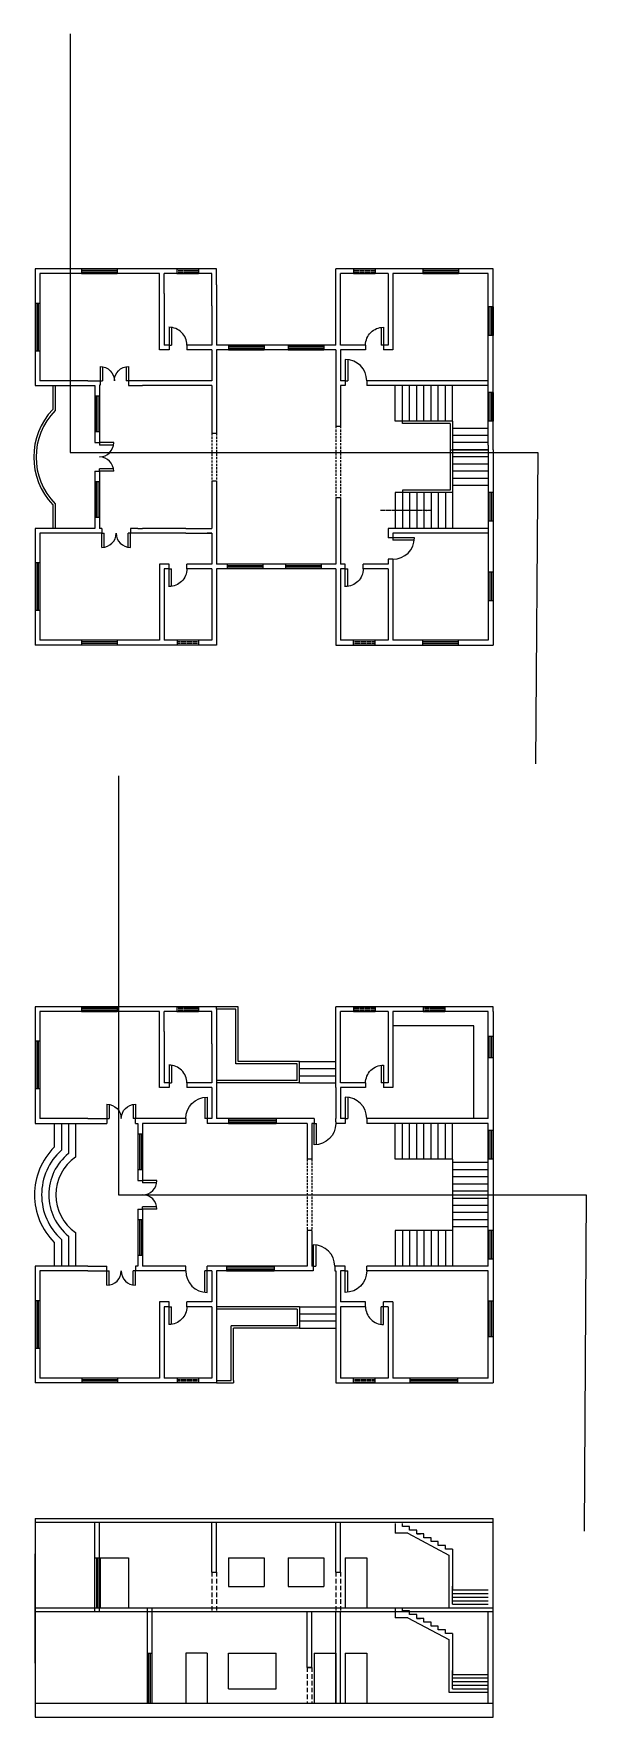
# Model space of a CAD drawing. Header units: millimetres. Extents: x -938220 to 926261, y -44187 to 232552.
# Drawn here: x -938220 to -915028, y -44187 to 26538 of the extents above; entities that cross this region are included whole.
import ezdxf

# ---------------------------------------------------------------- set-up
doc = ezdxf.new("R2010")
doc.units = ezdxf.units.MM
doc.linetypes.add('HIDDEN', pattern=[9.525, 6.35, -3.175])
for name, color, linetype in [('ARCH', 235, 'Continuous'), ('DOORS', 30, 'Continuous'), ('STEPS', 11, 'Continuous'), ('TEXT', 170, 'Continuous'), ('VENTILATOR', 130, 'Continuous')]:
    doc.layers.add(name, color=color, linetype=linetype)
doc.layers.add('walls', color=7, linetype='Continuous', true_color=0xf8ce8b)
doc.layers.add('WINDOWS', color=7, linetype='Continuous', true_color=0xd4e480)
doc.layers.get('TEXT').off()
doc.styles.get("Standard").update_dxf_attribs({"font": 'romantic.ttf', "height": 200})
doc.dimstyles.new('ISO-25', dxfattribs={"dimtxt": 200, "dimasz": 200, "dimexe": 1.25, "dimexo": 0.625, "dimgap": 150, "dimtad": 1, "dimdec": 0, "dimtxsty": 'Standard', "dimblk": 'CLOSEDBLANK', "dimcen": 2.5, "dimclrd": 2, "dimclre": 7, "dimclrt": 7, "dimadec": 0, "dimazin": 0, "dimtfac": 1, "dimtdec": 0, "dimtmove": 0, "dimatfit": 3, "dimfxl": 1, "dimarcsym": 0})

# ---------------------------------------------------------------- blocks, each defined once
blk = doc.blocks.new('W3')
at = {"layer": 'WINDOWS', "ltscale": 5}
for p, q in [((-450, 200), (-450, 0)), ((-450, 200), (450, 200)), ((-450, 133), (450, 133)), ((-450, 67), (450, 67)), ((-450, 0), (450, 0)), ((450, 200), (450, 0))]:
    blk.add_line(p, q, dxfattribs=at)
blk = doc.blocks.new('W2')
at = {"layer": 'WINDOWS', "ltscale": 5}
for p, q in [((-600, 200), (-600, 0)), ((-600, 200), (600, 200)), ((-600, 133), (600, 133)), ((-600, 67), (600, 67)), ((-600, 0), (600, 0)), ((600, 200), (600, 0))]:
    blk.add_line(p, q, dxfattribs=at)
blk = doc.blocks.new('W1')
at = {"layer": 'WINDOWS', "ltscale": 5}
for p, q in [((-750, 200), (-750, 0)), ((-750, 200), (750, 200)), ((-750, 133), (750, 133)), ((-750, 67), (750, 67)), ((-750, 0), (750, 0)), ((750, 200), (750, 0))]:
    blk.add_line(p, q, dxfattribs=at)
blk = doc.blocks.new('W')
at = {"layer": 'WINDOWS', "ltscale": 5}
for p, q in [((11726, 13760), (11726, 13560)), ((11726, 13760), (13726, 13760)), ((11726, 13694), (13726, 13694)), ((11726, 13627), (13726, 13627)), ((11726, 13560), (13726, 13560)), ((13726, 13760), (13726, 13560))]:
    blk.add_line(p, q, dxfattribs=at)
blk = doc.blocks.new('WW')
at = {"layer": 'walls', "ltscale": 5}
blk.add_blockref('W', (-12726, -13560), dxfattribs=at)
blk = doc.blocks.new('V1')
at = {"layer": 'VENTILATOR', "ltscale": 5}
for p, q in [((-450, 200), (-450, 0)), ((-450, 200), (450, 200)), ((-450, 0), (450, 0)), ((450, 200), (450, 0))]:
    blk.add_line(p, q, dxfattribs=at)
at = {"layer": 'VENTILATOR', "linetype": 'HIDDEN', "ltscale": 5}
for p, q in [((-450, 133), (450, 133)), ((-450, 67), (450, 67))]:
    blk.add_line(p, q, dxfattribs=at)
blk = doc.blocks.new('D1')
at = {"layer": 'DOORS', "ltscale": 5}
for p, q in [((0, 900), (0, 0)), ((100, 894.427191), (100, 0)), ((0, 600), (0, 0)), ((0, 0), (100, 0)), ((0, 0), (100, 0))]:
    blk.add_line(p, q, dxfattribs=at)
blk.add_arc((0, 0), 900, 0, 90, dxfattribs=at)
blk = doc.blocks.new('D2')
at = {"layer": 'DOORS', "ltscale": 5}
for p, q in [((0, 750), (0, 0)), ((100, 744), (100, 0)), ((0, 600), (0, 0)), ((0, 0), (100, 0)), ((0, 0), (100, 0)), ((0, 0), (100, 0))]:
    blk.add_line(p, q, dxfattribs=at)
blk.add_arc((3, 0), 747, 0, 90.24774, dxfattribs=at)
blk = doc.blocks.new('DD')
at = {"layer": 'DOORS', "ltscale": 5}
for p, q in [((0, 600), (0, 0)), ((0, 600), (0, 0)), ((0, 0), (100, 0)), ((100, 592), (100, 0)), ((1100, 592), (1100, 0)), ((1200, 0), (1100, 0)), ((1200, 600), (1200, 0)), ((1200, 600), (1200, 0))]:
    blk.add_line(p, q, dxfattribs=at)
for centre, start, end in [((0, 0), 0, 90), ((1200, 0), 90, 180)]:
    blk.add_arc(centre, 600, start, end, dxfattribs=at)
blk = doc.blocks.new('_ClosedBlank')
at = {"color": 0, "linetype": 'ByBlock', "lineweight": -2}
for p, q in [((-1, 0.17), (0, 0)), ((-1, 0.17), (-1, -0.17)), ((0, 0), (-1, -0.17))]:
    blk.add_line(p, q, dxfattribs=at)

msp = doc.modelspace()

# ---------------------------------------------------------------- linework, layer by layer
at = {"layer": 'ARCH', "linetype": 'HIDDEN', "ltscale": 15}
for p, q in [((-925541.8, 10057.4), (-925541.8, 7057.4)), ((-925341.8, 10057.4), (-925341.8, 7057.4)), ((-930741.8, 9757.4), (-930741.8, 7757.4)), ((-930541.8, 9757.4), (-930541.8, 7757.4)), ((-926741.8, -20736.8), (-926741.8, -23736.8)), ((-926541.8, -20736.8), (-926541.8, -23736.8))]:
    msp.add_line(p, q, dxfattribs=at)
at = {"layer": 'STEPS', "ltscale": 5}
for p, q in [((-937420.1, 11757.4), (-937420.1, 10757.4)), ((-937320.1, 11757.4), (-937320.1, 10707.1)), ((-937320.1, 11747.5), (-937320.1, 10707.1)), ((-923044, 10257.4), (-923044, 11757.4)), ((-922744, 10157.4), (-922744, 11757.4)), ((-922444, 10257.4), (-922444, 11757.4)), ((-922144, 10257.4), (-922144, 11757.4)), ((-921844, 10257.4), (-921844, 11757.4)), ((-921544, 10257.4), (-921544, 11757.4)), ((-921244, 10257.4), (-921244, 11757.4)), ((-920944, 10257.4), (-920944, 11757.4)), ((-920644, 10257.4), (-920644, 11757.4)), ((-921994, 10257.4), (-923044, 10257.4)), ((-922295.4, 10258.9), (-922895.4, 10258.9)), ((-920744, 10157.4), (-922744, 10157.4)), ((-920644, 10257.4), (-921994, 10257.4)), ((-920744, 10157.4), (-920744, 7357.4)), ((-920644, 10257.4), (-920644, 7257.4)), ((-922294, 7257.4), (-923044, 7257.4)), ((-923044, 7257.4), (-923044, 5757.4)), ((-922294, 7357.4), (-922744, 7357.4)), ((-922744, 7357.4), (-922744, 5757.4)), ((-922444, 7257.4), (-922444, 5757.4)), ((-920744, 7357.4), (-922294, 7357.4)), ((-920644, 7257.4), (-922294, 7257.4)), ((-922144, 7257.4), (-922144, 5757.4)), ((-921844, 7257.4), (-921844, 5757.4)), ((-921544, 7257.4), (-921544, 5757.4)), ((-921244, 7257.4), (-921244, 5757.4)), ((-920944, 7257.4), (-920944, 5757.4)), ((-920644, 7257.4), (-920644, 5757.4)), ((-937420.1, 6747.5), (-937420.1, 5757.4)), ((-937320.1, 6787.9), (-937320.1, 5757.4)), ((-927068.4, -16636.8), (-925541.8, -16636.8)), ((-927068.4, -16936.8), (-925541.8, -16936.8)), ((-927068.4, -17236.8), (-925541.8, -17236.8)), ((-927068.4, -17536.8), (-925541.8, -17536.8)), ((-937360.5, -19248.5), (-937360.5, -19248.5)), ((-937360.4, -19236.8), (-937360.4, -19236.8)), ((-923044, -20736.8), (-923044, -19236.8)), ((-922744, -20736.8), (-922744, -19236.8)), ((-922444, -20736.8), (-922444, -19236.8)), ((-922144, -20736.8), (-922144, -19236.8)), ((-921844, -20736.8), (-921844, -19236.8)), ((-921544, -20736.8), (-921544, -19236.8)), ((-921244, -20736.8), (-921244, -19236.8)), ((-920944, -20736.8), (-920944, -19236.8)), ((-920644, -20736.8), (-920644, -19236.8)), ((-920644, -20736.8), (-923044, -20736.8)), ((-919144, -20886.8), (-920644, -20886.8)), ((-920644, -23736.8), (-923044, -23736.8)), ((-919144, -23586.8), (-920644, -23586.8)), ((-927068.4, -26936.8), (-925541.8, -26936.8)), ((-927068.4, -27236.8), (-925541.8, -27236.8)), ((-927068.4, -27536.8), (-925541.8, -27536.8)), ((-927068.4, -27836.8), (-925541.8, -27836.8))]:
    msp.add_line(p, q, dxfattribs=at)
at = {"layer": 'STEPS', "ltscale": 10}
for p, q in [((-919144, 9957.4), (-920644, 9957.4)), ((-919144, 9657.4), (-920644, 9657.4)), ((-919144, 9357.4), (-920644, 9357.4)), ((-919144, 9057.4), (-920644, 9057.4)), ((-919144, 8757.4), (-920644, 8757.4)), ((-919144, 8457.4), (-920644, 8457.4)), ((-919144, 8157.4), (-920644, 8157.4)), ((-919144, 7857.4), (-920644, 7857.4)), ((-919144, 7557.4), (-920644, 7557.4)), ((-920644, -20736.8), (-920644, -23736.8)), ((-919144, -21186.8), (-920644, -21186.8)), ((-919144, -21486.8), (-920644, -21486.8)), ((-919144, -21786.8), (-920644, -21786.8)), ((-919144, -22086.8), (-920644, -22086.8)), ((-919144, -22386.8), (-920644, -22386.8)), ((-919144, -22686.8), (-920644, -22686.8)), ((-919144, -22986.8), (-920644, -22986.8)), ((-919144, -23286.8), (-920644, -23286.8)), ((-923044, -23736.8), (-923044, -25236.8)), ((-922744, -23736.8), (-922744, -25236.8)), ((-922444, -23736.8), (-922444, -25236.8)), ((-922144, -23736.8), (-922144, -25236.8)), ((-921844, -23736.8), (-921844, -25236.8)), ((-921544, -23736.8), (-921544, -25236.8)), ((-921244, -23736.8), (-921244, -25236.8)), ((-920944, -23736.8), (-920944, -25236.8)), ((-920644, -23736.8), (-920644, -25236.8))]:
    msp.add_line(p, q, dxfattribs=at)
at = {"layer": 'STEPS', "ltscale": 5}
for points in [[(-937360.4, -19236.8), (-937360.4, -20236.8, 0.4142136), (-937360.4, -24236.8), (-937360.4, -25236.8)], [(-937060.4, -19236.8), (-937060.4, -20365.2, 0.4426268), (-937060.4, -24108.5), (-937060.4, -25236.8)], [(-936760.4, -19236.8), (-936760.4, -20503.1, 0.477824), (-936760.4, -23970.6), (-936760.4, -25236.8)], [(-936460.4, -19236.8), (-936460.4, -20652.9, 0.5230204), (-936460.4, -23820.8), (-936460.4, -25236.8)]]:
    msp.add_lwpolyline(points, format="xyb", dxfattribs=at)
for centre, radius, start, end in [((-935307.6, 8752.4), 2912.4, 136.495096, 223.504904), ((-935320.1, 8747.5), 2800, 135.584691, 224.415309), ((-935320.1, 8747.5), 2800, 135.584691, 224.415309)]:
    msp.add_arc(centre, radius, start, end, dxfattribs=at)
at = {"layer": 'walls', "ltscale": 5}
for p, q in [((-932941.8, 15618.3), (-932941.8, 16457.4)), ((-932741.8, 15622.4), (-932741.8, 16457.4)), ((-930741.8, 15101.5), (-930741.8, 16457.4)), ((-925541.8, 13457.4), (-925541.8, 16657.4)), ((-918943.8, 16657.4), (-925541.8, 16657.4)), ((-932741.8, 15622.4), (-932741.8, 13457.4)), ((-930541.8, 15981.4), (-930541.8, 13457.4)), ((-930741.8, 15101.5), (-930741.8, 13457.4)), ((-932541.8, 13457.4), (-932541.8, 13257.4)), ((-931791.8, 13457.4), (-931791.8, 13257.4)), ((-925541.8, 13457.4), (-930541.8, 13457.4)), ((-924291.8, 13457.4), (-924291.8, 13257.4)), ((-923541.8, 13457.4), (-923541.8, 13257.4)), ((-930741.8, 13257.4), (-930741.8, 11957.4)), ((-930541.8, 13257.4), (-930541.8, 11957.4)), ((-925541.8, 13257.4), (-930541.8, 13257.4)), ((-925541.8, 13257.4), (-925541.8, 10057.4)), ((-925341.8, 13257.4), (-925341.8, 11957.4)), ((-938160.4, 11757.4), (-935660.4, 11757.4)), ((-935955, 11957.4), (-937960.4, 11957.4)), ((-935955, 11957.4), (-935435, 11957.4)), ((-935660.4, 11757.4), (-935660.4, 9357.4)), ((-935460.4, 11771), (-935460.4, 9357.4)), ((-935435, 11771), (-935460.4, 11771)), ((-935435, 11957.4), (-935435, 11771)), ((-931841.8, 11957.4), (-934235, 11957.4)), ((-934235, 11957.4), (-934235, 11757.4)), ((-933847.5, 11757.4), (-933647.5, 11757.4)), ((-931841.8, 11757.4), (-933647.5, 11757.4)), ((-930941.8, 11957.4), (-931841.8, 11957.4)), ((-930941.8, 11757.4), (-931841.8, 11757.4)), ((-930741.8, 11957.4), (-930941.8, 11957.4)), ((-930741.8, 11757.4), (-930941.8, 11757.4)), ((-930741.8, 11757.4), (-930741.8, 9757.4)), ((-930541.8, 11957.4), (-930541.8, 9757.4)), ((-925541.8, 11957.4), (-925541.8, 11957.4)), ((-925141.8, 11957.4), (-925341.8, 11957.4)), ((-925141.8, 11757.4), (-925341.8, 11757.4)), ((-925341.8, 11757.4), (-925341.8, 10057.4)), ((-925141.8, 11957.4), (-925141.8, 11757.4)), ((-919141.8, 11957.4), (-924241.8, 11957.4)), ((-923341.8, 11957.4), (-924241.8, 11957.4)), ((-924241.8, 11957.4), (-924241.8, 11757.4)), ((-919141.8, 11757.4), (-924241.8, 11757.4)), ((-925541.8, 10057.4), (-925341.8, 10057.4)), ((-935660.4, 9357.4), (-935460.4, 9357.4)), ((-930741.8, 9757.4), (-930541.8, 9757.4)), ((-919141.8, 9257.4), (-919141.8, 1057.4)), ((-918941.8, 9057.4), (-918941.8, 857.4)), ((-935660.4, 8157.4), (-935460.4, 8157.4)), ((-935460.4, 8157.4), (-935460.4, 5757.4)), ((-930741.8, 7757.4), (-930741.8, 5757.4)), ((-930741.8, 7757.4), (-930541.8, 7757.4)), ((-930541.8, 7757.4), (-930541.8, 5557.4)), ((-925541.8, 7057.4), (-925541.8, 4257.4)), ((-925541.8, 7057.4), (-925341.8, 7057.4)), ((-925341.8, 7057.4), (-925341.8, 5757.4)), ((-935360.4, 5757.4), (-935460.4, 5757.4)), ((-935360.4, 5757.4), (-935360.4, 5557.4)), ((-934160.4, 5757.4), (-934160.4, 5557.4)), ((-933847.5, 5757.4), (-933647.5, 5757.4)), ((-931841.8, 5757.4), (-933647.5, 5757.4)), ((-931841.8, 5757.4), (-930741.8, 5757.4)), ((-925341.8, 5757.4), (-925341.8, 4257.4)), ((-919141.8, 5757.4), (-923341.8, 5757.4)), ((-923341.8, 5757.4), (-923341.8, 5357.4)), ((-935460.4, 5557.4), (-937960.4, 5557.4)), ((-935360.4, 5557.4), (-935460.4, 5557.4)), ((-931841.8, 5557.4), (-934160.4, 5557.4)), ((-931841.8, 5557.4), (-930741.8, 5557.4)), ((-930741.8, 5557.4), (-930941.8, 5557.4)), ((-930741.8, 5557.4), (-930741.8, 4257.4)), ((-930541.8, 5557.4), (-930541.8, 4257.4)), ((-923141.8, 5357.4), (-923341.8, 5357.4)), ((-919141.8, 5557.4), (-923141.8, 5557.4)), ((-923141.8, 5557.4), (-923141.8, 5357.4)), ((-932541.8, 4257.4), (-932941.8, 4257.4)), ((-932941.8, 4257.4), (-932941.8, 1057.4)), ((-932541.8, 4057.4), (-932541.8, 4257.4)), ((-930741.8, 4257.4), (-931791.8, 4257.4)), ((-931791.8, 4057.4), (-931791.8, 4257.4)), ((-925541.8, 4257.4), (-930541.8, 4257.4)), ((-925141.8, 4257.4), (-925341.8, 4257.4)), ((-925141.8, 4057.4), (-925141.8, 4257.4)), ((-924291.8, 4257.4), (-924391.8, 4257.4)), ((-924391.8, 4057.4), (-924391.8, 4257.4)), ((-923541.8, 4257.4), (-924291.8, 4257.4)), ((-923341.8, 4257.4), (-923541.8, 4257.4)), ((-923341.8, 4457.4), (-923341.8, 4257.4)), ((-923141.8, 4457.4), (-923341.8, 4457.4)), ((-923141.8, 4457.4), (-923141.8, 1057.4)), ((-932541.8, 4057.4), (-932741.8, 4057.4)), ((-932741.8, 4057.4), (-932741.8, 1057.4)), ((-930741.8, 4057.4), (-931791.8, 4057.4)), ((-930741.8, 4057.4), (-930741.8, 1057.4)), ((-930541.8, 4057.4), (-930541.8, 857.4)), ((-925541.8, 4057.4), (-930541.8, 4057.4)), ((-925541.8, 4057.4), (-925541.8, 857.4)), ((-925141.8, 4057.4), (-925341.8, 4057.4)), ((-925341.8, 4057.4), (-925341.8, 1057.4)), ((-924291.8, 4057.4), (-924391.8, 4057.4)), ((-923541.8, 4057.4), (-924291.8, 4057.4)), ((-923341.8, 4057.4), (-923541.8, 4057.4)), ((-923341.8, 4057.4), (-923341.8, 1057.4)), ((-937960.4, 857.4), (-938160.4, 857.4)), ((-932941.8, 1057.4), (-937960.4, 1057.4)), ((-930541.8, 857.4), (-937960.4, 857.4)), ((-930741.8, 1057.4), (-932741.8, 1057.4)), ((-925541.8, 857.4), (-918941.8, 857.4)), ((-923341.8, 1057.4), (-925341.8, 1057.4)), ((-919141.8, 1057.4), (-923141.8, 1057.4)), ((-932941.8, -15376), (-932941.8, -14536.8)), ((-932741.8, -15371.9), (-932741.8, -14536.8)), ((-930741.8, -15892.7), (-930741.8, -14536.8)), ((-930541.8, -14436.8), (-930541.8, -14336.8)), ((-925541.8, -17736.8), (-925541.8, -14336.8)), ((-918941.8, -14336.8), (-925541.8, -14336.8)), ((-919141.8, -14536.8), (-923141.8, -14536.8)), ((-919141.8, -19036.8), (-919141.8, -14536.8)), ((-918941.8, -14536.8), (-918941.8, -14336.8)), ((-932741.8, -15371.9), (-932741.8, -17536.8)), ((-930541.8, -15012.8), (-930541.8, -19036.8)), ((-930741.8, -15892.7), (-930741.8, -17536.8)), ((-927168.4, -17436.8), (-927168.4, -16736.8)), ((-927068.4, -17536.8), (-927068.4, -16636.8)), ((-932541.8, -17536.8), (-932541.8, -17736.8)), ((-931791.8, -17536.8), (-931791.8, -17736.8)), ((-927168.4, -17436.8), (-930541.8, -17436.8)), ((-927068.4, -17536.8), (-930541.8, -17536.8)), ((-924291.8, -17536.8), (-924291.8, -17736.8)), ((-923541.8, -17536.8), (-923541.8, -17736.8)), ((-930741.8, -17736.8), (-930741.8, -19036.8)), ((-925541.8, -17736.8), (-925541.8, -19036.8)), ((-925341.8, -17736.8), (-925341.8, -19036.8)), ((-935955, -19036.8), (-937960.4, -19036.8)), ((-935955, -19036.8), (-935147.5, -19036.8)), ((-935147.5, -19036.8), (-935147.5, -19236.8)), ((-931841.8, -19036.8), (-933947.5, -19036.8)), ((-933947.5, -19236.8), (-933947.5, -19036.8)), ((-931841.8, -19036.8), (-931841.8, -19236.8)), ((-930741.8, -19036.8), (-930941.8, -19036.8)), ((-930941.8, -19036.8), (-930941.8, -19236.8)), ((-926445, -19036.8), (-930541.8, -19036.8)), ((-926445, -19036.8), (-926445, -19236.8)), ((-925541.8, -19168.3), (-925541.8, -19036.8)), ((-925141.8, -19036.8), (-925341.8, -19036.8)), ((-925141.8, -19036.8), (-925141.8, -19236.8)), ((-919141.8, -19036.8), (-924241.8, -19036.8)), ((-923341.8, -19036.8), (-924241.8, -19036.8)), ((-924241.8, -19036.8), (-924241.8, -19236.8)), ((-935955, -19236.8), (-935147.5, -19236.8)), ((-933847.5, -19236.8), (-933847.5, -21636.8)), ((-931841.8, -19236.8), (-933647.5, -19236.8)), ((-933647.5, -19236.8), (-933647.5, -21636.8)), ((-926741.8, -19236.8), (-930941.8, -19236.8)), ((-926741.8, -19236.8), (-926741.8, -20736.8)), ((-926541.8, -19236.8), (-926541.8, -20736.8)), ((-926445, -19236.8), (-926541.8, -19236.8)), ((-925541.8, -19168.3), (-925541.8, -19236.8)), ((-925141.8, -19236.8), (-925541.8, -19236.8)), ((-919141.8, -19236.8), (-924241.8, -19236.8)), ((-919141.8, -25236.8), (-919141.8, -19236.8)), ((-926541.8, -20736.8), (-926741.8, -20736.8)), ((-933847.5, -21636.8), (-933647.5, -21636.8)), ((-918941.8, -21936.8), (-918941.8, -23736.8)), ((-933847.5, -22836.8), (-933847.5, -25236.8)), ((-933847.5, -22836.8), (-933647.5, -22836.8)), ((-933647.5, -22836.8), (-933647.5, -25236.8)), ((-926741.8, -23736.8), (-926741.8, -25236.8)), ((-926541.8, -23736.8), (-926741.8, -23736.8)), ((-926541.8, -23736.8), (-926541.8, -25236.8)), ((-918941.8, -23736.8), (-918941.8, -24968.3)), ((-935945, -25436.8), (-937960.4, -25436.8)), ((-935945, -25236.8), (-935147.5, -25236.8)), ((-935945, -25436.8), (-935147.5, -25436.8)), ((-935147.5, -25436.8), (-935147.5, -25236.8)), ((-933947.5, -25236.8), (-933947.5, -25436.8)), ((-931841.8, -25436.8), (-933947.5, -25436.8)), ((-931841.8, -25236.8), (-933647.5, -25236.8)), ((-931841.8, -25436.8), (-931841.8, -25236.8)), ((-926741.8, -25236.8), (-930941.8, -25236.8)), ((-930941.8, -25436.8), (-930941.8, -25236.8)), ((-930741.8, -25436.8), (-930941.8, -25436.8)), ((-930741.8, -25436.8), (-930741.8, -26736.8)), ((-926485, -25436.8), (-930541.8, -25436.8)), ((-930541.8, -25436.8), (-930541.8, -30036.8)), ((-926485, -25236.8), (-926541.8, -25236.8)), ((-926485, -25236.8), (-926485, -25436.8)), ((-925141.8, -25236.8), (-925585, -25236.8)), ((-925585, -25236.8), (-925585, -25436.8)), ((-925585, -25436.8), (-925541.8, -25436.8)), ((-925541.8, -25436.8), (-925541.8, -30136.8)), ((-925141.8, -25436.8), (-925341.8, -25436.8)), ((-925341.8, -25436.8), (-925341.8, -26736.8)), ((-925141.8, -25436.8), (-925141.8, -25236.8)), ((-919141.8, -25236.8), (-924241.8, -25236.8)), ((-924241.8, -25436.8), (-924241.8, -25236.8)), ((-919141.8, -25436.8), (-924241.8, -25436.8)), ((-919141.8, -29936.8), (-919141.8, -25436.8)), ((-918941.8, -24936.8), (-918941.8, -26703.3)), ((-932541.8, -26736.8), (-932941.8, -26736.8)), ((-932941.8, -26736.8), (-932941.8, -29936.8)), ((-932541.8, -26936.8), (-932541.8, -26736.8)), ((-930741.8, -26736.8), (-931791.8, -26736.8)), ((-931791.8, -26936.8), (-931791.8, -26736.8)), ((-924291.8, -26736.8), (-925341.8, -26736.8)), ((-924291.8, -26936.8), (-924291.8, -26736.8)), ((-923141.8, -26736.8), (-923541.8, -26736.8)), ((-923541.8, -26936.8), (-923541.8, -26736.8)), ((-923141.8, -26736.8), (-923141.8, -29936.8)), ((-918941.8, -26703.3), (-918941.8, -28203.3)), ((-932541.8, -26936.8), (-932741.8, -26936.8)), ((-932741.8, -26936.8), (-932741.8, -29936.8)), ((-930741.8, -26936.8), (-931791.8, -26936.8)), ((-930741.8, -26936.8), (-930741.8, -29936.8)), ((-927068.4, -26936.8), (-930541.8, -26936.8)), ((-927168.4, -27036.8), (-930541.8, -27036.8)), ((-927168.4, -27036.8), (-927168.4, -27736.8)), ((-927068.4, -26936.8), (-927068.4, -27836.8)), ((-924291.8, -26936.8), (-925341.8, -26936.8)), ((-925341.8, -26936.8), (-925341.8, -29936.8)), ((-923341.8, -26936.8), (-923541.8, -26936.8)), ((-923341.8, -26936.8), (-923341.8, -29936.8)), ((-927168.4, -27736.8), (-929938.4, -27736.8)), ((-929938.4, -30036.8), (-929938.4, -27736.8)), ((-927068.4, -27836.8), (-929838.4, -27836.8)), ((-929838.4, -30036.8), (-929838.4, -27836.8)), ((-918941.8, -28203.3), (-918941.8, -30136.8)), ((-937960.4, -30136.8), (-938160.4, -30136.8)), ((-932941.8, -29936.8), (-937960.4, -29936.8)), ((-930541.8, -30136.8), (-937960.4, -30136.8)), ((-930741.8, -29936.8), (-932741.8, -29936.8)), ((-930541.8, -30036.8), (-930541.8, -30136.8)), ((-930541.8, -30036.8), (-929938.4, -30036.8)), ((-930541.8, -30036.8), (-930541.8, -30136.8)), ((-930541.8, -30136.8), (-929836.1, -30136.8)), ((-929838.4, -30036.8), (-929836.1, -30136.8)), ((-925541.8, -30136.8), (-918941.8, -30136.8)), ((-923341.8, -29936.8), (-925341.8, -29936.8)), ((-919141.8, -29936.8), (-923141.8, -29936.8)), ((-938160.4, -35836.6), (-918941.8, -35836.6)), ((-938160.4, -35836.6), (-938160.4, -44186.6)), ((-938160.4, -35986.6), (-918941.8, -35986.6)), ((-935660.4, -39736.6), (-935660.4, -35986.6)), ((-935460.4, -39736.6), (-935460.4, -35986.6)), ((-930741.8, -38086.6), (-930741.8, -35986.6)), ((-930541.8, -38086.6), (-930541.8, -35986.6)), ((-925541.8, -38086.6), (-925541.8, -35986.6)), ((-925341.8, -38086.6), (-925341.8, -35986.6)), ((-923044, -36039.4), (-923044, -36456.2)), ((-922744, -36163.9), (-922744, -36039.4)), ((-918941.8, -39853.2), (-918941.8, -35836.6)), ((-922514.6, -36456.2), (-923044, -36456.2)), ((-922444, -36163.9), (-922744, -36163.9)), ((-922514.6, -36456.2), (-920794, -37373.9)), ((-922444, -36323.9), (-922444, -36163.9)), ((-922144, -36323.9), (-922444, -36323.9)), ((-922144, -36483.9), (-922144, -36323.9)), ((-921844, -36483.9), (-922144, -36483.9)), ((-922144, -36483.9), (-921984, -36483.9)), ((-921844, -36643.9), (-921844, -36483.9)), ((-921544, -36643.9), (-921844, -36643.9)), ((-921544, -36803.9), (-921544, -36643.9)), ((-938160.4, -41912.1), (-938160.4, -37312.1)), ((-921244, -36803.9), (-921544, -36803.9)), ((-921244, -36963.9), (-921244, -36803.9)), ((-920944, -36963.9), (-921244, -36963.9)), ((-920944, -37123.9), (-920944, -36963.9)), ((-920644, -37123.9), (-920944, -37123.9)), ((-920794, -37373.9), (-920794, -39586.6)), ((-920644, -37123.9), (-920644, -38836.6)), ((-935660.4, -37486.6), (-935460.4, -37486.6)), ((-935589.3, -37486.6), (-935589.3, -39586.6)), ((-935540.2, -37486.6), (-935540.2, -39586.6)), ((-935435, -37486.6), (-935435, -39586.6)), ((-935435, -37486.6), (-934235, -37486.6)), ((-934235, -37486.6), (-934235, -39586.6)), ((-930741.8, -38086.6), (-930541.8, -38086.6)), ((-930041.8, -37486.6), (-930041.8, -38686.6)), ((-930041.8, -37486.6), (-928541.8, -37486.6)), ((-928541.8, -37486.6), (-928541.8, -38686.6)), ((-927541.8, -37486.6), (-927541.8, -38686.6)), ((-927541.8, -37486.6), (-926041.8, -37486.6)), ((-926041.8, -37486.6), (-926041.8, -38686.6)), ((-925541.8, -38086.6), (-925341.8, -38086.6)), ((-925141.8, -37486.6), (-925141.8, -39586.6)), ((-925141.8, -37486.6), (-924241.8, -37486.6)), ((-924241.8, -37486.6), (-924241.8, -39586.6)), ((-930041.8, -38686.6), (-928541.8, -38686.6)), ((-927541.8, -38686.6), (-926041.8, -38686.6)), ((-920644, -38836.6), (-920644, -38676.6)), ((-920644, -38836.6), (-919144, -38836.6)), ((-920644, -39436.6), (-920644, -38836.6)), ((-938160.4, -39586.6), (-918941.8, -39586.6)), ((-933460.4, -39586.6), (-933460.4, -43586.6)), ((-933260.4, -39586.6), (-933260.4, -43586.6)), ((-923044, -39586.6), (-923044, -40003.4)), ((-922744, -39711.1), (-922744, -39586.6)), ((-920794, -39586.6), (-919144, -39586.6)), ((-920644, -38986.6), (-919144, -38986.6)), ((-920644, -39136.6), (-919144, -39136.6)), ((-920644, -39286.6), (-919144, -39286.6)), ((-920644, -39436.6), (-919144, -39436.6)), ((-918941.8, -44186.6), (-918941.8, -39586.6)), ((-938160.4, -39736.6), (-918941.8, -39736.6)), ((-926741.8, -42086.6), (-926741.8, -39736.6)), ((-926541.8, -42086.6), (-926541.8, -39736.6)), ((-925541.8, -43586.6), (-925541.8, -39736.6)), ((-925341.8, -43586.6), (-925341.8, -39736.6)), ((-922514.6, -40003.4), (-923044, -40003.4)), ((-922444, -39711.1), (-922744, -39711.1)), ((-922514.6, -40003.4), (-920794, -40921.1)), ((-922444, -39871.1), (-922444, -39711.1)), ((-922144, -39871.1), (-922444, -39871.1)), ((-922144, -40031.1), (-922144, -39871.1)), ((-921844, -40031.1), (-922144, -40031.1)), ((-922144, -40031.1), (-921984, -40031.1)), ((-921844, -40191.1), (-921844, -40031.1)), ((-921544, -40191.1), (-921844, -40191.1)), ((-921544, -40351.1), (-921544, -40191.1)), ((-919141.8, -43586.6), (-919141.8, -39736.6)), ((-921244, -40351.1), (-921544, -40351.1)), ((-921244, -40511.1), (-921244, -40351.1)), ((-920944, -40511.1), (-921244, -40511.1)), ((-920944, -40671.1), (-920944, -40511.1)), ((-920644, -40671.1), (-920944, -40671.1)), ((-920794, -40921.1), (-920794, -43133.8)), ((-920644, -40671.1), (-920644, -42383.8)), ((-933460.4, -41486.6), (-933260.4, -41486.6)), ((-933408.8, -41486.6), (-933408.8, -43586.6)), ((-933328.5, -41486.6), (-933328.5, -43586.6)), ((-931841.8, -41486.6), (-931841.8, -43586.6)), ((-930941.8, -41486.6), (-931841.8, -41486.6)), ((-930941.8, -41486.6), (-930941.8, -43586.6)), ((-930041.8, -41486.6), (-929660.4, -41486.6)), ((-930041.8, -42986.6), (-930041.8, -41486.6)), ((-930041.8, -41486.6), (-928041.8, -41486.6)), ((-928041.8, -42986.6), (-928041.8, -41486.6)), ((-926445, -41486.6), (-926445, -43586.6)), ((-926445, -41486.6), (-925541.8, -41486.6)), ((-925541.8, -41486.6), (-925541.8, -43586.6)), ((-925141.8, -41486.6), (-925141.8, -43586.6)), ((-925141.8, -41486.6), (-924241.8, -41486.6)), ((-924241.8, -41486.6), (-924241.8, -43586.6)), ((-926741.8, -42086.6), (-926541.8, -42086.6)), ((-926541.8, -42086.6), (-926741.8, -42086.6)), ((-926641.8, -42086.6), (-926541.8, -42086.6)), ((-920644, -42383.8), (-920644, -42223.8)), ((-920644, -42383.8), (-919144, -42383.8)), ((-920644, -42983.8), (-920644, -42383.8)), ((-919144, -43133.8), (-919144, -42383.8)), ((-930041.8, -42986.6), (-928041.8, -42986.6)), ((-920794, -43133.8), (-919144, -43133.8)), ((-920644, -42533.8), (-919144, -42533.8)), ((-920644, -42683.8), (-919144, -42683.8)), ((-920644, -42833.8), (-919144, -42833.8)), ((-920644, -42983.8), (-919144, -42983.8)), ((-938160.4, -43586.6), (-918941.8, -43586.6)), ((-938160.4, -44186.6), (-918941.8, -44186.6))]:
    msp.add_line(p, q, dxfattribs=at)
at = {"layer": 'walls', "linetype": 'HIDDEN', "ltscale": 30}
for p, q in [((-930741.8, -38086.6), (-930741.8, -39736.6)), ((-930541.8, -38086.6), (-930541.8, -39736.6)), ((-925541.8, -38086.6), (-925541.8, -39736.6)), ((-925341.8, -38086.6), (-925341.8, -39736.6)), ((-926741.8, -42086.6), (-926741.8, -43586.6)), ((-926541.8, -42086.6), (-926541.8, -43586.6))]:
    msp.add_line(p, q, dxfattribs=at)
at = {"layer": 'walls', "ltscale": 5}
for points in [[(-936696.6, 26537.7), (-936696.6, 8937.9), (-917058, 8937.9), (-917153.6, -4130.4)], [(-930541.8, 15981.4), (-930541.8, 16657.4), (-938160.4, 16657.4), (-938160.4, 15319.4), (-938160.4, 11757.4), (-935955, 11757.4)], [(-932941.8, 16457.4), (-937960.4, 16457.4), (-937960.4, 15291.6), (-937960.4, 11957.4)], [(-930741.8, 16457.4), (-932741.8, 16457.4)], [(-923341.8, 16457.4), (-925341.8, 16457.4)], [(-924291.8, 13457.4), (-925341.8, 13457.4), (-925341.8, 16457.4)], [(-923341.8, 16457.4), (-923341.8, 13457.4), (-923541.8, 13457.4)], [(-923141.8, 16457.4), (-923141.8, 13257.4), (-923541.8, 13257.4)], [(-918941.8, 9057.4), (-918941.8, 16657.4), (-923141.8, 16657.4)], [(-919141.8, 9257.4), (-919141.8, 16457.4), (-923141.8, 16457.4)], [(-932541.8, 13257.4), (-932941.8, 13257.4), (-932941.8, 15618.3)], [(-932541.8, 13457.4), (-932741.8, 13457.4)], [(-930741.8, 13457.4), (-931791.8, 13457.4)], [(-930741.8, 13257.4), (-931791.8, 13257.4)], [(-924291.8, 13257.4), (-925341.8, 13257.4)], [(-934235, 11757.4), (-933847.5, 11757.4)], [(-920744, 9057.4), (-919141.8, 9057.4)], [(-935660.4, 8157.4), (-935660.4, 5757.4), (-938160.4, 5757.4), (-938160.4, 857.4)], [(-933847.5, 5757.4), (-934160.4, 5757.4)], [(-937960.4, 5557.4), (-937960.4, 1057.4)], [(-934666.9, -4640.6), (-934666.9, -22240.4), (-915028.3, -22240.4), (-915124, -36372.9)], [(-927068.4, -16636.8), (-929641.8, -16636.8), (-929641.8, -14336.8), (-938160.4, -14336.8), (-938160.4, -15674.9), (-938160.4, -19236.8), (-935955, -19236.8)], [(-932941.8, -14536.8), (-937960.4, -14536.8), (-937960.4, -15702.7), (-937960.4, -19036.8)], [(-930741.8, -14536.8), (-932741.8, -14536.8)], [(-927168.4, -16736.8), (-929741.8, -16736.8), (-929741.8, -14436.8), (-930541.8, -14436.8), (-930541.8, -15012.8)], [(-923341.8, -14536.8), (-925341.8, -14536.8)], [(-924291.8, -17536.8), (-925341.8, -17536.8), (-925341.8, -14536.8)], [(-923341.8, -14536.8), (-923341.8, -17536.8), (-923541.8, -17536.8)], [(-923141.8, -14536.8), (-923141.8, -17736.8), (-923541.8, -17736.8)], [(-918941.8, -14536.8), (-918941.8, -21936.8)], [(-932541.8, -17736.8), (-932941.8, -17736.8), (-932941.8, -15376)], [(-919744, -19036.8), (-919744, -15136.8), (-923141.8, -15136.8)], [(-932541.8, -17536.8), (-932741.8, -17536.8)], [(-930741.8, -17536.8), (-931791.8, -17536.8)], [(-930741.8, -17736.8), (-931791.8, -17736.8)], [(-924291.8, -17736.8), (-925341.8, -17736.8)], [(-933947.5, -19236.8), (-933847.5, -19236.8)], [(-935945, -25236.8), (-938160.4, -25236.8), (-938160.4, -30136.8)], [(-937960.4, -25436.8), (-937960.4, -29936.8)], [(-933847.5, -25236.8), (-933947.5, -25236.8)]]:
    msp.add_lwpolyline(points, dxfattribs=at)

# ---------------------------------------------------------------- block references
at = {"layer": 'DOORS', "ltscale": 5}
for name, p in [('D2', (-932541.8, 13457.4)), ('D1', (-925141.8, 11957.4)), ('D2', (-932541.8, -17536.8)), ('D1', (-925141.8, -19036.8)), ('D1', (-926485, -25236.8))]:
    msp.add_blockref(name, p, dxfattribs=at)
at = {"layer": 'DOORS', "ltscale": 5, "xscale": -1}
for name, p in [('D2', (-923541.8, 13457.4)), ('DD', (-934235, 11957.4)), ('D2', (-923541.8, -17536.8)), ('D1', (-930941.8, -19036.8)), ('DD', (-933947.5, -19036.8))]:
    msp.add_blockref(name, p, dxfattribs=at)
at = {"layer": 'DOORS', "ltscale": 5}
for name, p, rotation in [('DD', (-935460.4, 9357.4), 270), ('DD', (-934160.4, 5557.4), 180), ('D1', (-923141.8, 5357.4), 270), ('DD', (-933647.5, -21636.8), 270), ('DD', (-933947.5, -25436.8), 180), ('D1', (-930941.8, -25436.8), 180), ('D2', (-923541.8, -26936.8), 180)]:
    msp.add_blockref(name, p, dxfattribs=dict(at, rotation=rotation))
at = {"layer": 'DOORS', "ltscale": 5, "xscale": -1, "rotation": 180}
for name, p in [('D2', (-932541.8, 4057.4)), ('D2', (-925141.8, 4057.4)), ('D1', (-926445, -19236.8)), ('D1', (-925141.8, -25436.8)), ('D2', (-932541.8, -26936.8))]:
    msp.add_blockref(name, p, dxfattribs=at)
at = {"layer": 'TEXT', "ltscale": 5}
for p in [(-929041.8, -19236.8), (-929130.4, -25436.2)]:
    msp.add_blockref('WW', p, dxfattribs=at)
at = {"layer": 'VENTILATOR', "ltscale": 5}
for p in [(-931760.4, 16457.4), (-924341.8, 16457.4), (-931760.4, -14536.8), (-924341.8, -14536.8), (-921421.8, -14536.8)]:
    msp.add_blockref('V1', p, dxfattribs=at)
at = {"layer": 'VENTILATOR', "ltscale": 5, "rotation": 180}
for p in [(-931741.8, 1057.4), (-924343.8, 1057.4)]:
    msp.add_blockref('V1', p, dxfattribs=at)
at = {"layer": 'WINDOWS', "ltscale": 5}
for p in [(-935460.4, 16457.4), (-921141.8, 16457.4), (-929291.8, 13257.4), (-926791.8, 13257.4), (-935460.4, -14536.8)]:
    msp.add_blockref('W1', p, dxfattribs=at)
for name, p, rotation in [('WW', (-938160.4, 14206.8), 270), ('W2', (-919141.8, 14461), 270), ('W2', (-919141.8, 10861), 270), ('W1', (-935660.4, 10557.4), 270), ('W1', (-935660.4, 6957.4), 270), ('W2', (-919141.8, 6661), 270), ('WW', (-938160.4, 3307.4), 270), ('W1', (-929335.7, 4257.4), 180), ('W1', (-926887, 4257.4), 180), ('W2', (-919141.8, 3311), 270), ('W1', (-935451.1, 1057.4), 180), ('W1', (-921143.8, 1057.4), 180), ('WW', (-938160.4, -16786.8), 270), ('W3', (-919141.8, -16036.8), 270), ('W1', (-933847.5, -20436.8), 270), ('W2', (-919141.8, -20136.8), 270), ('W1', (-933847.5, -24036.8), 270), ('W2', (-919141.8, -24336.8), 270), ('WW', (-938160.4, -27687.1), 270), ('W1', (-919141.8, -27453.3), 270), ('W1', (-935441.8, -29936.8), 180), ('V1', (-931741.8, -29936.8), 180), ('V1', (-924343.4, -29936.8), 180), ('WW', (-921413.4, -29936.8), 180)]:
    msp.add_blockref(name, p, dxfattribs=dict(at, rotation=rotation))

# ---------------------------------------------------------------- leaders
at = {"layer": 'walls', "linetype": 'HIDDEN', "ltscale": 5}
msp.add_leader([(-921544, 6507.4), (-923669.8, 6507.4)], dimstyle='ISO-25', override={"dimgap": 150, "dimtad": 0}, dxfattribs=at)

doc.saveas('drawing.dxf')
